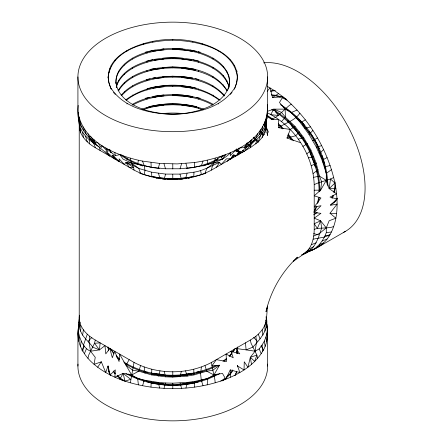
<?xml version="1.0" encoding="UTF-8"?>
<svg xmlns="http://www.w3.org/2000/svg" width="443" height="443" viewBox="0 0 443 443"><rect width="100%" height="100%" fill="white"/><g stroke="black" fill="none" stroke-linecap="round" stroke-linejoin="round"><path stroke-width="0.66" d="M267.351 86.435L274.361 90.544L282.916 96.762L279.472 102.527L285.126 109.144L291.184 112.577L295.952 117.506L300.537 122.822L309.004 134.451L316.285 147.059L322.116 160.205L326.314 173.423L326.258 180.39L329.166 188.596L336.569 193.812C338.015 208.409 336.874 224.213 328.684 236.822C323.39 245.245 314.131 250.057 304.9 252.848L309.829 250.76M236.163 151.185L236.174 150.05L240.239 153.688L236.9 149.009M266.647 325.55L265.988 320.239C268.519 330.506 268.508 342.035 262.693 351.271C254.509 364.905 240.195 373.521 225.747 379.247L222.48 373.377L213.919 374.966L207.917 378.499L194.366 381.473L187.278 382.42L172.787 383.184L165.505 382.99L158.289 382.42L144.307 380.16L137.657 378.499L131.654 374.966L119.499 354.035L119.078 361.554L114.654 351.238L112.334 357.772L109.809 348.442L105.788 353.879L104.963 345.64L99.465 349.881L92.692 347.135C88.932 341.547 83.035 337.588 80.565 331.126C81.711 326.425 79.319 322.271 79.219 317.675L79.219 125.325L78.887 120.125L79.186 117.157M265.54 124.954L265.844 119.117M267.378 112.815C294.368 125.884 313.079 154.69 314.209 184.604L314.209 229.352C314.176 234.613 313.395 239.934 311.257 244.774C308.035 252.693 299.739 256.381 293.41 261.337L297.491 257.139C281.859 271.697 270.795 290.857 265.999 311.678L267.594 306.047C266.47 314.004 267.434 323.036 262.178 329.78C259.055 334.05 254.836 337.389 250.301 340.047L211.544 362.424C187.887 374.905 157.686 374.911 134.03 362.424L95.273 340.047C89.215 336.503 83.555 331.641 80.737 325.062M266.979 324.409L267.312 328.612L266.979 332.815L265.988 336.979L264.349 341.071L262.079 345.053L259.194 348.89L255.052 351.216L250.328 357.302L247.914 367.247L244.254 361.793L244.038 369.966L237.548 365.996L239.862 372.535L230.266 369.872L225.747 379.247C202.052 388.256 176.037 390.399 150.991 387.11L151.207 381.473M211.544 362.424L211.926 365.857L219.567 365.204L212.834 370.254L206.77 371.195L193.973 374.922L187.079 376.118L172.787 377.087L165.588 376.843L151.6 374.922L151.811 369.285M79.729 119.117C79.159 124.461 78.788 130.286 81.905 135.104C85.017 140.509 89.957 144.584 95.273 147.702L134.03 170.079C157.686 182.56 187.887 182.56 211.544 170.079L250.301 147.702L258.275 141.86L262.178 137.435L264.836 132.712L265.008 128.381L266.265 124.284L266.686 120.125L266.448 117.755M150.991 387.11C129.262 383.987 107.034 376.832 90.843 361.399C85.892 356.471 81.745 350.59 79.552 343.906C77.603 336.265 77.913 327.925 79.585 320.239L79.004 324.891M193.763 176.94L193.973 172.177C203.204 170.804 211.056 165.837 219.567 162.459L221.229 164.486L226.495 158.81L230.919 158.893L233.239 155.028L235.765 156.091L239.785 151.135L240.61 153.295C247.986 143.981 259.138 137.895 264.349 126.853C267.168 121.382 267.334 115.191 267.65 109.188L267.65 76.916A94.863 54.766 0 0 0 125.358 29.487A94.863 54.766 0 0 0 125.358 124.35A94.863 54.766 0 0 0 267.65 76.916M77.924 76.916L77.924 109.188C75.974 130.818 95.466 143.731 109.809 156.091L105.788 151.135L114.654 158.893L112.334 155.028L119.499 161.689L119.078 158.81L124.345 164.486L126.006 162.459L131.654 163.024L151.207 167.255L165.505 168.772L180.068 168.772L194.366 167.255L194.582 162.492C224.667 158.162 269.914 142.148 267.317 104.753M77.924 366.084L77.924 333.812L78.594 324.409M266.979 118.591L267.24 114.261M78.261 328.612L77.924 333.812L78.333 338.878M80.565 331.126C78.367 326.059 78.937 320.527 79.391 315.189M264.836 132.712L266.182 127.811L266.686 120.125M266.182 320.156L266.354 317.675C269.123 329.725 260.174 338.995 252.881 347.135L246.109 349.881L235.765 348.442L239.785 353.879L230.919 351.238L233.239 357.772L226.074 354.035L226.495 361.554L216.389 359.627L211.926 365.857L214.827 379.358L215.209 382.796M319.11 191.791C319.01 160.172 301.312 129.057 275.12 111.614M319.84 191.365C319.746 159.059 301.351 127.346 274.2 110.085M327.87 186.093C327.294 153.483 308.605 121.072 280.397 104.603M335.124 181.907L334.653 188.524L333.74 192.4M335.578 185.456L334.321 192.622M78.261 114.388L78.405 112.588M78.594 332.815C80.205 339.947 83.362 348.137 90.522 351.216L99.465 349.881L100.118 342.843L94.514 343.264L88.705 355.087L87.941 358.304M89.691 336.27L89.087 342.494L90.522 351.216L95.245 357.302L94.088 364.384L101.32 361.793L105.711 372.535L108.026 365.996L110.163 374.944L115.307 369.872L114.875 377.187L123.093 373.377L131.654 374.966L138.803 371.195L140.575 365.647M79.502 316.717L78.887 322.875M82.88 351.271L83.494 345.053L87.299 334.205M265.673 130.275L266.265 124.284M130.364 382.796L134.03 362.424M207.169 384.851L207.917 378.499M78.178 105.384L77.924 109.188L78.594 118.591M265.988 122.761L266.73 116.786M79.308 327.028L79.901 322.62M108.042 76.916L108.84 82.763L111.21 89.132C95.644 54.262 147.115 38.463 172.787 39.538C198.458 38.463 249.93 54.262 234.364 89.132L236.734 82.763L237.531 76.916M108.042 77.58C111.426 48.442 148.693 40.756 172.787 40.202C196.88 40.756 234.148 48.442 237.531 77.58M228.145 89.242C235.659 66.987 207.917 54.074 190.352 51.023L190.352 50.098C205.624 53.249 223.405 60.159 228.926 76.174C232.675 91.142 218.687 102.914 206.194 107.854C187.478 115.302 166.324 115.905 146.982 110.545C133.57 106.453 117.871 98.003 115.994 82.597A56.837 32.815 0 0 1 118.73 71.168C126.443 58.554 141.417 52.977 155.222 50.098L155.222 51.023C141.417 53.902 126.443 59.478 118.73 72.087A56.837 32.815 0 0 0 115.994 83.517L115.994 82.597M201.421 367.025L200.568 373.272L201.266 380.16L203.038 385.72M236.734 352.827L237.531 346.98L237.354 349.123M236.822 353.021L237.177 350.424M237.354 366.721L237.531 365.42L237.531 366.084M309.004 251.624L312.808 249.808L316.28 247.415L319.392 244.475L322.116 241.014L324.431 237.055L326.314 232.636L326.258 227.885L329.166 220.758L335.877 218.211L330.018 213.244L337.129 204.073L330.306 205.336L336.985 199.012L330.018 197.091L336.569 193.812L335.877 188.491L329.166 188.596L330.517 178.978L333.684 177.593C325.611 146.34 307.902 117.334 282.916 96.762L272.539 97.538L270.047 87.891L267.184 91.247M80.46 346.393L81.224 341.071M82.636 335.107L83.395 329.78M255.882 143.925L256.486 139.744L260.08 136.167L262.937 132.357L265.008 128.381M262.693 126.654L262.079 130.835L258.275 141.86M211.544 170.079C211.621 165.771 215.132 162.481 215.209 158.179M262.178 137.435L262.937 132.357M264.349 126.853L265.113 121.775M78.843 341.403L79.585 336.979M137.657 164.275L138.404 160.233C113.857 154.469 84.17 141.527 78.333 114.261M194.366 167.255C207.274 164.707 221.234 162.714 230.698 152.569L230.266 155.648L235.41 150.327L237.548 151.777L239.862 147.918L244.254 147.574L251.486 139.767L250.328 143.078L255.052 139.279L256.486 139.744L246.109 147.137L245.455 150.498C250.251 145.642 255.655 140.392 257.632 133.686M78.333 328.739L78.588 327.477M144.152 174.68L145.005 170.527L144.307 165.942L142.535 161.097L138.404 160.233M95.273 340.047L94.514 343.264L99.465 349.881M317.31 203.553L318.683 197.75M318.196 202.484L319.414 197.323M108.33 75.725L108.64 74.446M109.094 72.53L110.163 68.056M185.938 388.046L187.278 382.42M179.985 376.843L181.359 371.3M250.301 147.702L251.059 144.927L246.109 147.137M158.295 168.202L159.635 163.428L177.183 163.899L194.582 162.492M164.004 388.339L165.505 382.99M79.02 325.588L80.006 322.471M164.215 178.955L165.588 174.099L179.985 174.099L193.973 172.177M158.494 376.118L159.989 370.819M185.584 178.474L187.079 173.374M180.068 168.772L181.569 163.722M142.535 385.72L144.307 380.16M259.194 134.672L261.198 129.04M204.998 173.302L206.77 168.451L213.919 163.024L219.567 162.459L216.389 167.282M201.266 165.942L203.038 161.097M300.62 142.729L286.975 138L290.281 129.445L295.06 126.443L303.715 137.596L310.914 150.061L316.247 163.14L319.414 176.081L321.635 181.807L320.632 190.163L314.209 195.789L320.931 197.982L314.209 206.975L321.031 205.718L314.209 212.574L320.931 213.332L314.209 218.166L320.632 220.808L326.258 227.885L330.517 227.525L333.684 226.578M234.231 154.889L233.505 156.706L230.349 159.175M235.416 151.141L236.208 149.241M233.195 351.781L235.15 348.253M234.89 375.703L236.734 371.267M235.416 375.099L236.734 371.932M84.375 353.664L86.379 348.89M301.738 254.991C314.425 251.181 318.024 239.248 321.635 228.045L320.632 220.808L314.209 223.759L317.376 228.405L326.258 227.885L319.414 233.489L313.727 236.075M320.632 220.808L317.376 228.405L314.209 229.352M316.457 206.061L314.259 210.923L314.99 210.497L316.917 206.244M331.879 198.054L332.981 195.623L333.712 195.202L332.339 198.242M119.826 379.247L123.093 373.377L130.746 379.358L124.998 381.118L123.093 373.377M129.184 359.627L126.006 365.204L132.739 370.254L138.803 371.195L151.6 374.922M219.567 365.204L213.919 374.966L206.77 371.195L204.998 365.647M281.515 121.526L285.436 117.223L285.126 109.144L273.846 109.133L270.607 114.676L278.237 115.429L288.476 106.159L291.261 104.111M97.659 367.247L101.32 361.793M116.221 87.31A56.837 32.815 0 0 1 118.73 80.388C126.443 67.773 141.417 62.203 155.222 59.318L155.222 60.242C141.417 63.122 126.443 68.698 118.73 81.307A56.837 32.815 0 0 0 116.487 86.955M118.73 89.608C126.443 76.993 141.417 71.423 155.222 68.538L155.222 69.462C141.417 72.342 126.443 77.918 118.73 90.533L118.73 89.608A56.837 32.815 0 0 0 118.082 90.843M111.21 88.467C124.367 108.38 150.426 113.79 172.787 114.3C195.147 113.79 221.207 108.38 234.364 88.467M231.252 93.467L232.027 92.382M230.471 159.098L233.583 154.762M229.025 356.089L230.471 354.727L234.364 349.305L234.364 350.153M229.507 356.482L232.027 353.403M226.611 376.805L230.471 373.167L232.808 369.916M222.414 380.875L225.166 379.014L230.471 374.014L232.808 370.763M222.48 159.159L220.575 156.501L214.827 160.731L222.48 159.159L225.747 154.629M244.254 147.574L247.914 142.624M313.738 212.136L314.99 210.497M337.378 198.182L334.459 201.997L330.832 204.81M337.117 198.94L335.035 201.665L330.888 204.876M235.687 156.13L234.762 155.172L233.505 156.706L232.21 156.235M299.878 113.192C294.822 120.812 285.624 122.628 278.63 127.706L278.492 119.372L271.515 119.388L266.885 115.457M121.172 95.228C129.644 85.128 142.663 80.355 155.222 77.763L155.222 78.682C142.884 81.257 130.065 85.853 121.62 95.666M299.54 131.815L295.702 135.763L286.975 138M309.004 134.451L312.885 130.475M306.805 154.026L310.914 150.061M329.166 188.596L334.914 183.081L333.684 177.593M319.397 153.594L323.6 149.618M227.093 161.435L229.989 158.705M226.611 358.365L222.967 361.217M226.611 359.212L224.064 361.316M125.757 99.858C152.215 80.227 193.94 80.205 220.165 100.218M126.238 100.384C136.798 91.74 150.565 88.168 163.893 86.701M313.135 173.534L318.113 169.675M316.933 212.424L313.827 214.833L317.149 212.402M326.314 173.423L331.447 169.603M220.764 157.005L223.516 155.144M221.317 157.475L225.166 154.878M219.667 373.51C191.315 389.22 154.258 389.22 125.906 373.51M220.764 381.141L225.166 378.167M302.857 254.443L304.922 253.053M272.539 97.538L278.658 93.506M300.537 122.822L305.316 119.82M271.974 95.378L275.291 95.71L276.022 95.284L283.011 97.382L285.995 98.833M253.18 137.574L255.672 139.706L256.403 139.285L258.778 141.788M278.63 125.02L279.627 125.873L280.364 125.452L283.204 128.453M287.612 121.266L288.349 120.839M283.105 107.001L288.615 110.684L295.597 116.653L296.334 116.232M294.252 128.271L294.983 127.85M295.597 116.653L302.237 123.658L302.968 123.237M302.857 146.406L307.525 143.709M312.808 140.658L317.481 137.961M314.259 162.924L314.99 162.498M326.07 173.374L324.99 167.565L322.244 158.312L322.975 157.891M317.005 172.172L317.742 171.751M324.99 167.565L325.727 167.138M319.248 189.803L319.979 189.382M345.429 231.362L317.481 247.499L312.808 249.808M308.494 249.437L313.838 246.557M311.257 165.771L316.247 163.14M322.116 160.205L327.106 157.57M316.28 247.415L321.668 244.608M132.595 104.205C142.203 98.855 153.012 96.114 163.893 95.001M132.595 105.129C142.203 99.78 153.012 97.034 163.893 95.921M217.973 158.782C208.177 164.131 197.273 167.271 186.21 168.523M217.973 159.63L210.84 163.146L202.8 165.992M216.19 365.359C187.55 379.197 150.997 378.865 123.708 361.959M217.973 365.325C189.388 379.944 152.641 379.922 124.81 363.548M217.38 373.997C189.997 387.891 155.576 387.891 128.193 373.997M271.515 119.388L275.452 117.473L278.237 115.429L273.846 109.133L267.627 111.248M330.129 234.474L324.431 237.055L313.135 239.181M301.888 254.675L307.525 252.133M314.209 184.604L317.376 183.214L330.517 178.978L334.914 183.081L335.877 188.491M291.184 112.577L297.059 110.047M306.805 251.38L310.914 249.691M311.257 244.774L316.247 242.775M322.116 241.014L327.106 239.01M319.392 244.475L323.595 242.908M141.915 109.188C161.606 102.034 183.967 102.034 203.658 109.188M143.183 109.659L146.982 108.313L155.222 106.342L163.893 105.141M205.89 173.274C184.659 180.439 160.914 180.439 139.683 173.274M200.491 371.815L196.686 372.945M251.486 364.384L250.328 357.302L256.868 355.087L257.632 358.304M310.443 250.5L312.885 249.68M304.9 128.487L310.443 126.836M298.233 139.174L303.715 137.596M236.025 71.528L237.304 71.173M316.285 147.059L321.668 145.686M308.5 157.924L313.838 156.567M309.812 250.66L305.963 251.48M145.404 52.169L147.414 51.687M148.759 51.366L152.78 50.408L163.893 48.896M146.744 61.068L152.78 59.628M150.099 69.49L152.78 68.848M150.099 70.332L152.78 69.695M146.074 79.674L150.099 78.71M147.414 88.572L152.11 87.448M145.404 98.274L149.429 97.31M148.759 106.691C164.469 103.014 181.104 103.014 196.814 106.691M148.759 107.538L150.77 107.056M191.62 373.233L181.68 374.739M196.686 372.02L198.591 371.566M191.62 374.158C178.607 376.722 164.99 376.722 152.054 373.704M192.888 382.154L181.68 383.959M198.591 381.711C181.807 386.412 163.766 386.412 146.982 381.711M87.941 133.686L88.705 136.461L90.522 139.279L95.245 143.078L97.659 142.624L101.32 147.574L101.536 145.348L108.026 151.777L105.711 147.918L115.307 155.648L119.826 154.629L123.093 159.159L131.654 163.024L138.803 168.451L151.6 172.177L165.588 174.099M324.431 166.834L330.129 165.588M313.727 177.327L319.414 176.081L326.258 180.39L320.632 190.163L314.209 190.197M152.78 51.25C165.184 49.095 177.936 48.78 190.352 51.023M155.222 51.023L163.893 49.815M154.098 59.445C166.446 57.236 179.127 57.236 191.476 59.445M154.098 60.292C166.446 58.166 179.127 58.166 191.476 60.292M155.222 60.242L163.893 59.041M153.439 68.754C178.645 64.711 212.568 66.815 227.364 90.859M153.439 69.601L162 68.416M155.222 69.462L163.893 68.261M152.78 78.068C177.244 73.926 207.114 75.875 224.568 95.655M153.439 78.821C166.219 76.589 179.354 76.589 192.135 78.821M155.222 78.682L163.893 77.481M152.78 87.288C165.998 84.945 179.576 84.945 192.794 87.288M152.78 88.135C165.998 85.787 179.576 85.787 192.794 88.135M152.78 96.508C172.947 92.919 194.748 94.176 212.978 104.205M152.78 97.355C172.947 93.833 194.748 95.118 212.978 105.129M154.098 106.392L162.659 105.207M184.892 178.773L186.868 178.496M188.181 178.313L189.499 178.13M271.088 90.909L274.494 90.466M270.512 91.236L275.28 90.616M326.314 232.636L331.447 231.988M162.659 49.035C174.071 48.005 185.672 48.664 196.814 51.366M162.659 58.26L172.787 57.795L182.915 58.26M162.659 67.48L172.787 67.02L182.915 67.48L192.135 68.754M162.659 68.322L172.787 67.857L182.915 68.322M162.659 76.7L172.787 76.24L182.915 76.7L192.794 78.068M163.334 105.174L172.787 104.736L182.239 105.174M167.388 179.26L178.186 179.26M179.537 179.199L182.915 179.044M172.787 48.575L182.915 49.035M172.787 94.68L182.915 95.14L192.794 96.508M162.659 179.044L166.036 179.199M330.018 213.244L336.569 213.692M159.635 163.428L142.535 161.097M271.376 94.824L276.022 95.284M192.794 51.25L182.915 49.882L172.787 49.422L172.787 48.492M181.68 59.041C199.765 61.084 221.993 67.469 228.926 86.319M183.574 68.416L192.135 69.601M181.68 68.261C198.458 70.132 217.231 75.504 226.844 90.533L226.844 89.608M181.68 77.481C197.118 79.208 213.775 83.777 224.186 96.053M181.68 86.701C194.82 88.063 208.116 91.729 218.77 99.825M192.794 97.355L182.915 95.987L172.787 95.527L172.787 94.597M182.915 105.207L191.476 106.392M181.68 105.141L190.352 106.342L198.591 108.313L202.39 109.659M159.364 168.523C145.952 166.922 132.485 162.858 121.509 154.773M156.074 178.13L157.392 178.313M158.705 178.496L160.682 178.773M163.893 374.739L153.954 373.233M163.893 383.959L152.685 382.154M278.63 127.706L290.281 129.445M198.159 51.687L200.17 52.169M192.794 59.628L198.829 61.068M229.186 87.321C225.349 70 205.94 62.557 190.352 59.318L190.352 60.242M192.794 68.848L195.474 69.49M192.794 69.695L195.474 70.332M195.474 78.71L197.484 79.192M193.464 87.448L196.144 88.091M196.144 97.31L200.17 98.274M194.804 107.056L196.814 107.538M275.291 95.71L280.369 97.233M142.773 165.992L134.733 163.146L127.008 159.336L120.407 154.878M145.082 371.815L146.982 372.491M242.914 152.602L241.197 151.977L242.371 152.691M134.03 170.079L133.648 167.526L129.184 167.282L126.006 162.459L132.739 165.228L138.803 168.451L140.575 173.302M273.846 109.133L281.587 112.444L285.436 117.223L295.06 126.443M282.28 97.803L287.053 100.129M272.412 109.216L273.602 109.798M271.675 109.637L273.469 110.512M238.423 148.15L239.591 148.787M242.509 150.387L244.259 151.351M242.675 150.282L244.386 151.268M238.589 150.47L236.612 149.086M239.934 151.44L242.31 152.807M126.006 162.459L133.648 167.526L130.746 160.731L130.364 158.179M266.764 115.064L273.375 119.483M268.236 116.963L272.091 119.538M124.81 381.141L120.407 378.167L117.511 375.442M123.16 380.875L120.407 379.014L117.03 375.83M236.7 149.18L238.157 150.41M296.81 118.635L299.175 120.928M278.365 123.747L280.364 125.452M259.903 130.835L264.393 134.672M259.166 131.255L260.667 132.535M261.663 133.387L263.657 135.093M253.911 137.153L255.904 138.858M250.328 357.302L254.731 361.399L256.868 355.087L251.059 343.264L250.301 340.047M113.159 155.543L115.102 158.251L118.48 161.435M116.066 355.635L119.444 358.819M116.548 356.936L119.444 359.666M78.887 120.125C78.887 132.795 89.918 140.907 99.465 147.137L100.118 150.498M95.245 143.078L88.705 136.461L90.843 136.782L95.245 143.078L94.088 139.767M298.632 119.051L304.457 125.197M302.314 124.239L309.037 132.568M290.647 123.658L296.472 129.81M291.189 125.541L295.675 130.27L301.052 137.18M279.627 125.873L282.473 128.88M255.672 139.706L258.042 142.209M237.869 153.699L238.722 154.673M236.534 149.274L240.239 153.688M302.237 123.658C310.881 133.93 317.67 145.692 322.244 158.312M288.221 134.03L293.449 140.796M287.9 134.982L291.981 140.226M288.1 135.414L290.996 139.135M113.546 92.382L114.322 93.467M112.766 155.842L115.102 159.098L115.102 158.251M113.934 353.099L111.21 349.305L111.21 350.153L113.934 353.946M113.546 371.001L115.102 373.167L115.102 374.014L113.159 371.306M236.174 150.05L237.271 151.667M238.002 152.746L239.098 154.363M309.092 131.106L314.558 139.65L319.22 148.649M301.107 135.719L306.573 144.257L311.235 153.261M263.613 124.433L268.552 132.313L265.794 126.216M237.354 154.131L237.946 155.321M234.762 155.172L235.355 156.401M259.194 348.89L261.198 353.664M109.897 149.662L111.21 152.829M109.366 149.241L110.684 152.409M110.423 348.253L111.21 350.153M110.684 375.703L108.84 371.267L108.131 366.068M110.157 375.099L108.84 371.932L108.042 366.084M317.93 147.968L321.967 158.583M309.939 152.58L313.982 163.19M258.275 334.205L260.08 338.912M265.567 322.471L266.553 325.588M84.375 129.04L86.379 134.672M264.399 122.423L265.296 124.97M85.493 136.167L87.299 141.86M322.022 155.62L323.324 159.995M323.695 161.241L324.248 163.118M322.338 159.829L323.263 162.952M314.037 160.233L316.263 167.725M314.353 164.442L314.907 166.313M164.004 163.722L165.505 168.772M158.494 173.374L159.995 178.468M179.985 174.099L181.359 178.955M185.578 370.819L187.079 376.118M185.938 163.428L187.284 168.202M180.068 382.99L181.569 388.339M95.273 147.702L94.514 144.927L90.522 139.279L89.087 139.744L89.691 143.925M164.215 371.3L165.588 376.843M158.289 382.42L159.635 388.046M265.518 125.607L266.21 128.913M266.902 132.213L267.594 135.519L265.678 120.38M200.568 170.527L201.421 174.68M266.858 326.845L267.24 328.739M326.308 174.664L327.189 184.532M238.96 152.038L239.203 153.361M207.169 160.233L207.917 164.275M116.321 85.438L116.647 87.365M265.988 336.979L266.73 341.403M82.636 132.357L83.395 137.435M80.46 121.775L81.224 126.853M82.88 126.654L83.494 130.835M264.349 341.071L265.113 346.393M262.178 329.78L262.937 335.107M114.875 152.569L115.307 155.648M236.822 351L237.177 353.603M236.822 351.847L236.999 353.149M144.152 367.025L145.005 373.272M108.574 350.878L108.042 346.98L108.397 350.424M265.678 322.62L266.265 327.028M78.843 116.786L79.585 122.761M137.657 378.499L138.404 384.851M266.686 322.875L266.066 316.717M262.079 345.053L262.693 351.271M79.308 124.284L79.895 130.275M255.882 336.27L256.486 342.494L255.052 351.216L246.109 349.881L245.455 342.843M265.119 121.138L265.462 124.97M267.218 113.192L267.312 114.388M266.182 122.844L266.354 125.325M267.312 328.612L267.65 333.812L267.65 366.084M230.266 369.872L230.698 377.187M151.6 172.177L151.811 176.94M150.991 162.492L151.207 167.255M266.979 332.815L267.24 338.878M80.56 128.381L80.737 132.712M194.366 381.473L194.582 387.11M193.763 369.285L193.973 374.922M264.836 325.062L265.014 331.126M234.364 65.365L234.364 66.029M230.471 59.949L230.471 60.613M230.471 93.888L230.471 94.553M230.471 354.727L230.471 355.574M230.471 373.167L230.471 374.014M229.624 81.307L229.624 82.232M226.844 71.168L226.844 72.087M226.844 80.388L226.844 81.307M223.427 66.411L223.427 67.33M223.427 75.631L223.427 76.55M223.427 84.851L223.427 85.77M223.427 94.071L223.427 94.996M218.565 50.485L218.565 51.15M218.565 103.346L218.565 104.011M212.978 58.105L212.978 59.024M212.978 67.325L212.978 68.244M212.978 76.545L212.978 77.47M212.978 85.765L212.978 86.69M212.978 94.985L212.978 95.909M202.18 43.613L202.18 44.278M202.18 371.062L202.18 371.91M202.18 380.282L202.18 381.13M198.591 52.069L198.591 52.988M198.591 61.289L198.591 62.214M198.591 70.509L198.591 71.434M198.591 79.729L198.591 80.654M198.591 88.954L198.591 89.874M198.591 98.174L198.591 99.094M198.591 107.394L198.591 108.313M192.794 41.371L192.794 42.03M192.794 373.305L192.794 374.152M192.794 382.525L192.794 383.372M190.352 68.538L190.352 69.462M190.352 77.763L190.352 78.682M190.352 86.983L190.352 87.902M190.352 96.203L190.352 97.122M190.352 105.423L190.352 106.342M172.787 39.538L172.787 40.202M172.787 57.712L172.787 58.637M172.787 66.932L172.787 67.857M172.787 76.152L172.787 77.076M172.787 85.377L172.787 86.296M172.787 103.817L172.787 104.747M172.787 163.96L172.787 168.966M172.787 174.343L172.787 179.504M172.787 371.694L172.787 377.087M172.787 383.184L172.787 388.577M155.222 86.983L155.222 87.902M155.222 96.203L155.222 97.122M155.222 105.423L155.222 106.342M152.78 41.371L152.78 42.03M152.78 373.305L152.78 374.152M152.78 382.525L152.78 383.372M146.982 52.069L146.982 52.988M146.982 61.289L146.982 62.214M146.982 70.509L146.982 71.434M146.982 79.729L146.982 80.654M146.982 88.954L146.982 89.874M146.982 98.174L146.982 99.094M146.982 107.394L146.982 108.313M143.394 43.613L143.394 44.278M143.394 371.062L143.394 371.91M143.394 380.282L143.394 381.13M132.595 58.105L132.595 59.024M132.595 67.325L132.595 68.244M132.595 76.545L132.595 77.47M132.595 85.765L132.595 86.69M132.595 94.985L132.595 95.909M127.008 50.485L127.008 51.15M127.008 103.346L127.008 104.011M127.008 158.489L127.008 159.336M127.008 364.19L127.008 365.032M124.322 64.163L124.322 65.082M124.322 73.383L124.322 74.302M124.322 82.603L124.322 83.522M124.322 91.823L124.322 92.748M118.73 71.168L118.73 72.087M118.73 80.388L118.73 81.307M115.102 59.949L115.102 60.613M115.102 93.888L115.102 94.553M111.21 65.365L111.21 66.029M246.651 143.106A56.837 32.815 60 0 1 250.716 146.711M192.295 176.674A56.837 32.815 0 0 1 153.278 176.674M162.542 113.574A56.837 32.815 0 0 1 183.031 113.574M267.589 364.102A94.863 54.766 0 0 1 172.787 420.85A94.863 54.766 0 0 1 77.985 364.102M81.933 350.33A94.863 54.766 0 0 1 84.585 345.922M88.262 341.215A94.863 54.766 0 0 1 91.906 337.466M253.667 337.466A94.863 54.766 0 0 1 257.311 341.215M260.988 345.922A94.863 54.766 0 0 1 263.64 350.33M329.78 235.77A94.863 54.771 60 0 1 325.284 235.72M318.727 234.84A94.863 54.771 60 0 1 313.655 233.566M263.596 62.856A94.863 54.771 60 0 1 351.642 133.686A94.863 54.771 60 0 1 343.679 232.298"/></g></svg>
